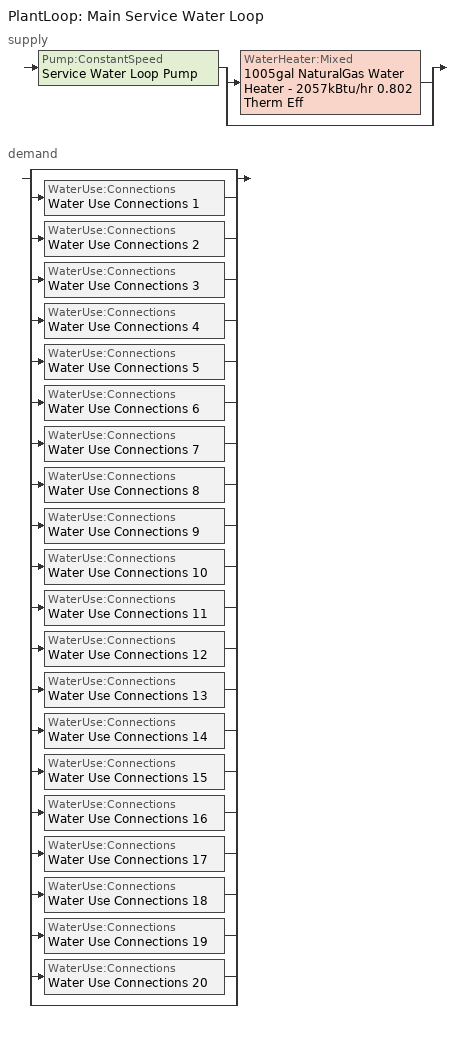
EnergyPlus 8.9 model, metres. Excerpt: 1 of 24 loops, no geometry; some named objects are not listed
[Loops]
PlantLoop 'Main Service Water Loop'
 supply: Pump:ConstantSpeed 'Service Water Loop Pump' > split
  | WaterHeater:Mixed '1005gal NaturalGas Water Heater - 2057kBtu/hr 0.802 Therm Eff'
  | bypass
 demand: split
  | bypass
  | WaterUse:Connections 'Water Use Connections 1'
  | WaterUse:Connections 'Water Use Connections 2'
  | WaterUse:Connections 'Water Use Connections 3'
  | WaterUse:Connections 'Water Use Connections 4'
  | WaterUse:Connections 'Water Use Connections 5'
  | WaterUse:Connections 'Water Use Connections 6'
  | WaterUse:Connections 'Water Use Connections 7'
  | WaterUse:Connections 'Water Use Connections 8'
  | WaterUse:Connections 'Water Use Connections 9'
  | WaterUse:Connections 'Water Use Connections 10'
  | WaterUse:Connections 'Water Use Connections 11'
  | WaterUse:Connections 'Water Use Connections 12'
  | WaterUse:Connections 'Water Use Connections 13'
  | WaterUse:Connections 'Water Use Connections 14'
  | WaterUse:Connections 'Water Use Connections 15'
  | WaterUse:Connections 'Water Use Connections 16'
  | WaterUse:Connections 'Water Use Connections 17'
  | WaterUse:Connections 'Water Use Connections 18'
  | WaterUse:Connections 'Water Use Connections 19'
  | WaterUse:Connections 'Water Use Connections 20'
  | bypass
[SetpointManager:Scheduled]
Service hot water setpoint manager: Control Variable=Temperature; Schedule=Service Water Loop Temp - 140F
[PlantLoop]
Main Service Water Loop: Fluid Type=Water; Plant Equipment Operation Scheme=Main Service Water Loop Operation Schemes; Maximum Loop Temperature {C}=60; Minimum Loop Temperature {C}=10; Maximum Loop Flow Rate {m3/s}=Autosize; Minimum Loop Flow Rate {m3/s}=0; Plant Loop Volume {m3}=Autocalculate; Load Distribution Scheme=Optimal; Plant Loop Demand Calculation Scheme=SingleSetpoint
[Sizing:Plant]
Main Service Water Loop: Loop Type=Heating; Design Loop Exit Temperature {C}=60; Loop Design Temperature Difference {deltaC}=5; Sizing Option=NonCoincident; Zone Timesteps in Averaging Window=1; Coincident Sizing Factor Mode=None
[Pump:ConstantSpeed]
Service Water Loop Pump: Design Flow Rate {m3/s}=Autosize; Design Pump Head {Pa}=1.37939e+06; Design Power Consumption {W}=Autosize; Motor Efficiency=0.895; Fraction of Motor Inefficiencies to Fluid Stream=0; Pump Control Type=Intermittent; Design Power Sizing Method=PowerPerFlowPerPressure; Design Electric Power per Unit Flow Rate {W/(m3/s)}=348701.1; Design Shaft Power per Unit Flow Rate per Unit Head=1.28205
[PlantEquipmentOperationSchemes]
Main Service Water Loop Operation Schemes: Control Scheme Object Type 1=PlantEquipmentOperation:HeatingLoad; Control Scheme Name 1=Main Service Water Loop Heating Operation Scheme; Control Scheme Schedule Name 1=Always On Discrete
[PlantEquipmentList]
Main Service Water Loop Heating Equipment List: WaterHeater:Mixed, 1005gal NaturalGas Water Heater - 2057kBtu/hr 0.802 Therm Eff
[PlantEquipmentOperation:HeatingLoad]
Main Service Water Loop Heating Operation Scheme: Load Range Lower Limit 1 {W}=0; Load Range Upper Limit 1 {W}=1000000000; Range Equipment List Name 1=Main Service Water Loop Heating Equipment List
[WaterHeater:Mixed]
1005gal NaturalGas Water Heater - 2057kBtu/hr 0.802 Therm Eff: Tank Volume {m3}=3.80568; Setpoint Temperature Schedule=Service Water Loop Temp - 140F; Deadband Temperature Difference {deltaC}=2; Maximum Temperature Limit {C}=82.2222; Heater Control Type=Cycle; Heater Maximum Capacity {W}=602773; Heater Ignition Minimum Flow Rate {m3/s}=0; Heater Ignition Delay {s}=0; Heater Fuel Type=NaturalGas; Heater Thermal Efficiency=0.802357; Part Load Factor Curve=SWH-EFFFPLR-NECB2011; Off Cycle Parasitic Fuel Consumption Rate {W}=20; Off Cycle Parasitic Fuel Type=NaturalGas; Off Cycle Parasitic Heat Fraction to Tank=0.8; On Cycle Parasitic Fuel Consumption Rate {W}=0; On Cycle Parasitic Fuel Type=NaturalGas; On Cycle Parasitic Heat Fraction to Tank=0; Ambient Temperature Indicator=Schedule; Ambient Temperature Schedule=Water Heater Ambient Temp Schedule - 70F; Off Cycle Loss Coefficient to Ambient Temperature {W/K}=36.5275; Off Cycle Loss Fraction to Zone=1; On Cycle Loss Coefficient to Ambient Temperature {W/K}=36.5275; On Cycle Loss Fraction to Zone=1; Use Side Effectiveness=1; Source Side Effectiveness=1; Use Side Design Flow Rate {m3/s}=Autosize; Source Side Design Flow Rate {m3/s}=Autosize; Indirect Water Heating Recovery Time {hr}=1.5; Source Side Flow Control Mode=IndirectHeatPrimarySetpoint
[WaterUse:Connections]
Name | Water Use Equipment Name 1
Water Use Connections 1 | Audience seating area permanent - other-sch-h-space function Service Water Use 0.47gal/min
Water Use Connections 2 | Audience seating area permanent - other-sch-i-space function Service Water Use 0.47gal/min
Water Use Connections 3 | Audience seating area permanent - other-sch-j-space function Service Water Use 0.47gal/min
Water Use Connections 4 | Audience seating area permanent - other-sch-k-space function Service Water Use 0.63gal/min
Water Use Connections 5 | Banking activity area and offices-space function Service Water Use 0.38gal/min
Water Use Connections 6 | Classroom/lecture hall/training room - penitentary-space function Service Water Use 1.37gal/min
Water Use Connections 7 | Classroom/lecture hall/training room other-space function Service Water Use 1.37gal/min
Water Use Connections 8 | Conference/meeting/multi-purpose room-space function Service Water Use 1.42gal/min
Water Use Connections 9 | Confinement cell-space function Service Water Use 2.05gal/min
Water Use Connections 10 | Copy/print room-space function Service Water Use 0.14gal/min
Water Use Connections 11 | Courtroom-space function Service Water Use 0.95gal/min
Water Use Connections 12 | Dining area - bar lounge/leisure dining-space function Service Water Use 1.89gal/min
Water Use Connections 13 | Dining area - cafeteria/fast food dining-space function Service Water Use 1.89gal/min
Water Use Connections 14 | Dining area - family dining-space function Service Water Use 1.89gal/min
Water Use Connections 15 | Dining area - other-space function Service Water Use 1.89gal/min
Water Use Connections 16 | Dining area - penitentiary-space function Service Water Use 1.89gal/min
Water Use Connections 17 | Dining area - space designed to ansi/ies rp-28 (used primarily by residents)-space function Service Water Use 2.53gal/min
Water Use Connections 18 | Dressing/fitting room - performing arts theatre-space function Service Water Use 0.28gal/min
Water Use Connections 19 | Emergency vehicle garage-space function Service Water Use 2.05gal/min
Water Use Connections 20 | Food preparation area-space function Service Water Use 0.95gal/min
[WaterUse:Equipment]
Name | Peak Flow Rate {m3/s} | Flow Rate Fraction Schedule | Target Temperature Schedule | Zone | Sensible Fraction Schedule | Latent Fraction Schedule
Audience seating area permanent - other-sch-h-space function Service Water Use 0.47gal/min | 2.98757e-05 | NECB-H-Service Water Heating | Schedule Ruleset 5 | Sp-Audience seating area permanent - other-sch-H-Space Function Sys-3 Flr-4 Sch-H HPlcmt-east ZN | Schedule Ruleset 3 | Schedule Ruleset 4
Audience seating area permanent - other-sch-i-space function Service Water Use 0.47gal/min | 2.98757e-05 | NECB-I-Service Water Heating | Schedule Ruleset 8 | Sp-Audience seating area permanent - other-sch-I-Space Function Sys-3 Flr-4 Sch-I HPlcmt-north ZN | Schedule Ruleset 6 | Schedule Ruleset 7
Audience seating area permanent - other-sch-j-space function Service Water Use 0.47gal/min | 2.98757e-05 | NECB-J-Service Water Heating | Schedule Ruleset 11 | Sp-Audience seating area permanent - other-sch-J-Space Function Sys-3 Flr-4 Sch-J HPlcmt-west ZN | Schedule Ruleset 9 | Schedule Ruleset 10
Audience seating area permanent - other-sch-k-space function Service Water Use 0.63gal/min | 3.98343e-05 | NECB-K-Service Water Heating | Schedule Ruleset 14 | Sp-Audience seating area permanent - other-sch-K-Space Function Sys-3 Flr-3 Sch-K HPlcmt-core ZN | Schedule Ruleset 12 | Schedule Ruleset 13
Banking activity area and offices-space function Service Water Use 0.38gal/min | 2.39006e-05 | NECB-A-Service Water Heating | Schedule Ruleset 17 | Sp-Banking activity area and offices-Space Function Sys-6 Flr-3 Sch-A HPlcmt-south ZN | Schedule Ruleset 15 | Schedule Ruleset 16
Classroom/lecture hall/training room - penitentary-space function Service Water Use 1.37gal/min | 8.63075e-05 | NECB-D-Service Water Heating | Schedule Ruleset 20 | Sp-Classroom/Lecture hall/Training room - Penitentary-Space Function Sys-3 Flr-3 Sch-D HPlcmt-north ZN | Schedule Ruleset 18 | Schedule Ruleset 19
Classroom/lecture hall/training room other-space function Service Water Use 1.37gal/min | 8.63075e-05 | NECB-D-Service Water Heating | Schedule Ruleset 23 | Sp-Classroom/Lecture hall/Training room other-Space Function Sys-3 Flr-3 Sch-D HPlcmt-west ZN | Schedule Ruleset 21 | Schedule Ruleset 22
Conference/meeting/multi-purpose room-space function Service Water Use 1.42gal/min | 8.96271e-05 | NECB-C-Service Water Heating | Schedule Ruleset 26 | Sp-Conference/Meeting/Multi-purpose room-Space Function Sys-3 Flr-4 Sch-C HPlcmt-south ZN | Schedule Ruleset 24 | Schedule Ruleset 25
Confinement cell-space function Service Water Use 2.05gal/min | 0.000129461 | NECB-G-Service Water Heating | Schedule Ruleset 29 | Sp-Confinement cell-Space Function Sys-3 Flr-3 Sch-G HPlcmt-east ZN | Schedule Ruleset 27 | Schedule Ruleset 28
Copy/print room-space function Service Water Use 0.14gal/min | 8.9627e-06 | NECB-A-Service Water Heating | Schedule Ruleset 32 | Sp-Copy/Print room-Space Function Sys-3 Flr-1 Sch-A HPlcmt-west ZN | Schedule Ruleset 30 | Schedule Ruleset 31
Courtroom-space function Service Water Use 0.95gal/min | 5.97514e-05 | NECB-A-Service Water Heating | Schedule Ruleset 35 | Sp-Courtroom-Space Function Sys-3 Flr-1 Sch-A HPlcmt-north ZN | Schedule Ruleset 33 | Schedule Ruleset 34
Dining area - bar lounge/leisure dining-space function Service Water Use 1.89gal/min | 0.000119503 | NECB-B-Service Water Heating | Schedule Ruleset 38 | Sp-Dining area - bar lounge/leisure dining-Space Function Sys-3 Flr-4 Sch-B HPlcmt-core ZN | Schedule Ruleset 36 | Schedule Ruleset 37
Dining area - cafeteria/fast food dining-space function Service Water Use 1.89gal/min | 0.000119503 | NECB-B-Service Water Heating | Schedule Ruleset 41 | Sp-Dining area - cafeteria/fast food dining-Space Function Sys-3 Flr-2 Sch-B HPlcmt-east ZN | Schedule Ruleset 39 | Schedule Ruleset 40
Dining area - family dining-space function Service Water Use 1.89gal/min | 0.000119503 | NECB-B-Service Water Heating | Schedule Ruleset 44 | Sp-Dining area - family dining-Space Function Sys-3 Flr-1 Sch-B HPlcmt-south ZN | Schedule Ruleset 42 | Schedule Ruleset 43
Dining area - other-space function Service Water Use 1.89gal/min | 0.000119503 | NECB-B-Service Water Heating | Schedule Ruleset 47 | Sp-Dining area - other-Space Function Sys-3 Flr-1 Sch-B HPlcmt-east ZN | Schedule Ruleset 45 | Schedule Ruleset 46
Dining area - penitentiary-space function Service Water Use 1.89gal/min | 0.000119503 | NECB-B-Service Water Heating | Schedule Ruleset 50 | Sp-Dining area - penitentiary-Space Function Sys-3 Flr-2 Sch-B HPlcmt-west ZN | Schedule Ruleset 48 | Schedule Ruleset 49
Dining area - space designed to ansi/ies rp-28 (used primarily by residents)-space function Service Water Use 2.53gal/min | 0.000159337 | NECB-B-Service Water Heating | Schedule Ruleset 53 | Sp-Dining area - space designed to ANSI/IES RP-28 (used primarily by residents)-Space Function Sys-3 Flr-2 Sch-B HPlcmt-core ZN | Schedule Ruleset 51 | Schedule Ruleset 52
Dressing/fitting room - performing arts theatre-space function Service Water Use 0.28gal/min | 1.77041e-05 | NECB-C-Service Water Heating | Schedule Ruleset 56 | Sp-Dressing/Fitting room - performing arts theatre-Space Function Sys-3 Flr-1 Sch-C HPlcmt-core ZN | Schedule Ruleset 54 | Schedule Ruleset 55
Emergency vehicle garage-space function Service Water Use 2.05gal/min | 0.000129461 | NECB-H-Service Water Heating | Schedule Ruleset 59 | Sp-Emergency vehicle garage-Space Function Sys-4 Flr-2 Sch-H HPlcmt-north ZN | Schedule Ruleset 57 | Schedule Ruleset 58
Food preparation area-space function Service Water Use 0.95gal/min | 5.97514e-05 | NECB-B-Service Water Heating | Schedule Ruleset 62 | Sp-Food preparation area-Space Function Sys-3 Flr-2 Sch-B HPlcmt-south ZN | Schedule Ruleset 60 | Schedule Ruleset 61
[Schedule:Day:Interval]
NECB-A-Service Water Heating Default; NECB-A-Service Water Heating Default|Wkdy Day: No, 07:00, 0.05, 08:00, 0.1, 10:00, 0.5, 16:00, 0.9, 17:00, 0.7, 18:00, 0.5, 19:00, 0.3, 22:00, 0.2, 24:00, 0.05
NECB-A-Service Water Heating Sat Day; NECB-A-Service Water Heating Sun|Hol Day; NECB-D-Service Water Heating Sat Day; NECB-D-Service Water Heating Sun|Hol Day; Schedule Day 11; Schedule Day 14; Schedule Day 17; Schedule Day 20; Schedule Day 23; Schedule Day 26; Schedule Day 29; Schedule Day 32; Schedule Day 35; Schedule Day 38; Schedule Day 41; Schedule Day 44; Schedule Day 47; Schedule Day 50; Schedule Day 53; Schedule Day 56; Schedule Day 59; Schedule Day 62; Schedule Day 65; Schedule Day 8: No, 24:00, 0.05
NECB-B-Service Water Heating Default; NECB-B-Service Water Heating Default|Wkdy Day: No, 01:00, 0.6, 02:00, 0.5, 09:00, 0.05, 11:00, 0.7, 12:00, 0.4, 13:00, 0.5, 15:00, 0.6, 16:00, 0.4, 18:00, 0.3, 19:00, 0.4, 20:00, 0.5, 22:00, 0.8, 24:00, 0.9
NECB-B-Service Water Heating Sat Day: No, 01:00, 0.7, 02:00, 0.6, 09:00, 0.05, 11:00, 0.7, 12:00, 0.4, 13:00, 0.5, 15:00, 0.6, 16:00, 0.4, 18:00, 0.3, 19:00, 0.4, 20:00, 0.5, 22:00, 0.8, 24:00, 0.9
NECB-B-Service Water Heating Sun|Hol Day: No, 01:00, 0.5, 02:00, 0.6, 09:00, 0.05, 11:00, 0.7, 12:00, 0.4, 13:00, 0.5, 15:00, 0.6, 16:00, 0.4, 18:00, 0.3, 19:00, 0.4, 20:00, 0.5, 22:00, 0.8, 24:00, 0.5
NECB-C-Service Water Heating Default; NECB-C-Service Water Heating Default|Wkdy Day: No, 08:00, 0.05, 09:00, 0.1, 10:00, 0.2, 11:00, 0.3, 12:00, 0.4, 16:00, 0.8, 17:00, 0.6, 18:00, 0.4, 19:00, 0.3, 21:00, 0.2, 24:00, 0.05
NECB-C-Service Water Heating Sat Day: No, 08:00, 0.05, 09:00, 0.1, 10:00, 0.2, 11:00, 0.3, 12:00, 0.5, 16:00, 0.9, 17:00, 0.7, 18:00, 0.5, 19:00, 0.3, 21:00, 0.2, 24:00, 0.05
NECB-C-Service Water Heating Sun|Hol Day: No, 08:00, 0.05, 09:00, 0.1, 10:00, 0.2, 11:00, 0.3, 12:00, 0.5, 17:00, 0.9, 18:00, 0.5, 19:00, 0.3, 24:00, 0.05
NECB-D-Service Water Heating Default; NECB-D-Service Water Heating Default|Wkdy Day: No, 08:00, 0.05, 10:00, 0.5, 16:00, 0.9, 17:00, 0.7, 18:00, 0.3, 21:00, 0.5, 22:00, 0.3, 24:00, 0.05
NECB-G-Service Water Heating Default; NECB-G-Service Water Heating Default|Wkdy Day: No, 01:00, 0.1, 06:00, 0.05, 07:00, 0.2, 08:00, 0.8, 09:00, 0.7, 10:00, 0.5, 11:00, 0.4, 14:00, 0.2, 15:00, 0.3, 17:00, 0.5, 19:00, 0.7, 21:00, 0.4, 23:00, 0.2, 24:00, 0.1
NECB-G-Service Water Heating Sat Day: No, 01:00, 0.1, 07:00, 0.05, 08:00, 0.2, 11:00, 0.5, 15:00, 0.3, 16:00, 0.7, 17:00, 0.9, 19:00, 0.7, 20:00, 0.6, 21:00, 0.5, 22:00, 0.4, 23:00, 0.3, 24:00, 0.2
NECB-G-Service Water Heating Sun|Hol Day: No, 01:00, 0.1, 08:00, 0.05, 09:00, 0.2, 11:00, 0.3, 13:00, 0.2, 14:00, 0.3, 15:00, 0.4, 16:00, 0.5, 17:00, 0.6, 18:00, 0.7, 19:00, 0.4, 20:00, 0.3, 24:00, 0.2
NECB-H-Service Water Heating Default; NECB-H-Service Water Heating Default|Wkdy Day; NECB-H-Service Water Heating Sat Day; NECB-H-Service Water Heating Sun|Hol Day: No, 24:00, 0.9
NECB-I-Service Water Heating Default; NECB-I-Service Water Heating Default|Wkdy Day: No, 01:00, 0.2, 15:00, 0.05, 18:00, 0.2, 19:00, 0.4, 22:00, 0.9, 23:00, 0.8, 24:00, 0.6
NECB-I-Service Water Heating Sat Day: No, 01:00, 0.2, 10:00, 0.05, 13:00, 0.2, 14:00, 0.4, 15:00, 0.8, 16:00, 0.9, 17:00, 0.8, 18:00, 0.6, 20:00, 0.4, 22:00, 0.9, 23:00, 0.8, 24:00, 0.6
NECB-I-Service Water Heating Sun|Hol Day: No, 08:00, 0.05, 09:00, 0.1, 10:00, 0.2, 12:00, 0.4, 13:00, 0.2, 14:00, 0.1, 24:00, 0.05
NECB-J-Service Water Heating Default; NECB-J-Service Water Heating Default|Wkdy Day: No, 05:00, 0.1, 06:00, 0.2, 07:00, 0.4, 21:00, 0.6, 22:00, 0.3, 24:00, 0.1
NECB-J-Service Water Heating Sat Day: No, 01:00, 0.5, 02:00, 0.3, 03:00, 0.2, 05:00, 0.1, 06:00, 0.2, 07:00, 0.4, 08:00, 0.5, 09:00, 0.8, 10:00, 0.6, 15:00, 0.5, 16:00, 0.4, 19:00, 0.3, 20:00, 0.5, 24:00, 0.7
NECB-J-Service Water Heating Sun|Hol Day: No, 01:00, 0.5, 02:00, 0.3, 03:00, 0.2, 05:00, 0.1, 06:00, 0.2, 08:00, 0.4, 09:00, 0.6, 10:00, 0.9, 11:00, 0.7, 14:00, 0.5, 15:00, 0.4, 19:00, 0.3, 20:00, 0.4, 24:00, 0.6
NECB-K-Service Water Heating Default; NECB-K-Service Water Heating Default|Wkdy Day; NECB-K-Service Water Heating Sat Day; NECB-K-Service Water Heating Sun|Hol Day: No, 24:00, 0
Schedule Day 10; Schedule Day 13; Schedule Day 16; Schedule Day 19; Schedule Day 22; Schedule Day 25; Schedule Day 28; Schedule Day 31; Schedule Day 34; Schedule Day 37; Schedule Day 40; Schedule Day 43; Schedule Day 46; Schedule Day 49; Schedule Day 52; Schedule Day 55; Schedule Day 58; Schedule Day 61; Schedule Day 64; Schedule Day 7: No, 24:00, 0.2
Schedule Day 12; Schedule Day 15; Schedule Day 18; Schedule Day 21; Schedule Day 24; Schedule Day 27; Schedule Day 30; Schedule Day 33; Schedule Day 36; Schedule Day 39; Schedule Day 42; Schedule Day 45; Schedule Day 48; Schedule Day 51; Schedule Day 54; Schedule Day 57; Schedule Day 60; Schedule Day 63; Schedule Day 66; Schedule Day 9; Service Water Loop Temp - 140F Default: No, 24:00, 60
Water Heater Ambient Temp Schedule - 70F Default: No, 24:00, 21.1111
[Schedule:Week:Daily]
NECB-A-Service Water Heating Week Rule - Jan1-Dec31: NECB-A-Service Water Heating Sun|Hol Day, NECB-A-Service Water Heating Default|Wkdy Day, NECB-A-Service Water Heating Default|Wkdy Day, NECB-A-Service Water Heating Default|Wkdy Day, NECB-A-Service Water Heating Default|Wkdy Day, NECB-A-Service Water Heating Default|Wkdy Day, NECB-A-Service Water Heating Sat Day, NECB-A-Service Water Heating Default, NECB-A-Service Water Heating Default, NECB-A-Service Water Heating Default, NECB-A-Service Water Heating Default, NECB-A-Service Water Heating Default
NECB-B-Service Water Heating Week Rule - Jan1-Dec31: NECB-B-Service Water Heating Sun|Hol Day, NECB-B-Service Water Heating Default|Wkdy Day, NECB-B-Service Water Heating Default|Wkdy Day, NECB-B-Service Water Heating Default|Wkdy Day, NECB-B-Service Water Heating Default|Wkdy Day, NECB-B-Service Water Heating Default|Wkdy Day, NECB-B-Service Water Heating Sat Day, NECB-B-Service Water Heating Default, NECB-B-Service Water Heating Default, NECB-B-Service Water Heating Default, NECB-B-Service Water Heating Default, NECB-B-Service Water Heating Default
NECB-C-Service Water Heating Week Rule - Jan1-Dec31: NECB-C-Service Water Heating Sun|Hol Day, NECB-C-Service Water Heating Default|Wkdy Day, NECB-C-Service Water Heating Default|Wkdy Day, NECB-C-Service Water Heating Default|Wkdy Day, NECB-C-Service Water Heating Default|Wkdy Day, NECB-C-Service Water Heating Default|Wkdy Day, NECB-C-Service Water Heating Sat Day, NECB-C-Service Water Heating Default, NECB-C-Service Water Heating Default, NECB-C-Service Water Heating Default, NECB-C-Service Water Heating Default, NECB-C-Service Water Heating Default
NECB-D-Service Water Heating Week Rule - Jan1-Dec31: NECB-D-Service Water Heating Sun|Hol Day, NECB-D-Service Water Heating Default|Wkdy Day, NECB-D-Service Water Heating Default|Wkdy Day, NECB-D-Service Water Heating Default|Wkdy Day, NECB-D-Service Water Heating Default|Wkdy Day, NECB-D-Service Water Heating Default|Wkdy Day, NECB-D-Service Water Heating Sat Day, NECB-D-Service Water Heating Default, NECB-D-Service Water Heating Default, NECB-D-Service Water Heating Default, NECB-D-Service Water Heating Default, NECB-D-Service Water Heating Default
NECB-G-Service Water Heating Week Rule - Jan1-Dec31: NECB-G-Service Water Heating Sun|Hol Day, NECB-G-Service Water Heating Default|Wkdy Day, NECB-G-Service Water Heating Default|Wkdy Day, NECB-G-Service Water Heating Default|Wkdy Day, NECB-G-Service Water Heating Default|Wkdy Day, NECB-G-Service Water Heating Default|Wkdy Day, NECB-G-Service Water Heating Sat Day, NECB-G-Service Water Heating Default, NECB-G-Service Water Heating Default, NECB-G-Service Water Heating Default, NECB-G-Service Water Heating Default, NECB-G-Service Water Heating Default
NECB-H-Service Water Heating Week Rule - Jan1-Dec31: NECB-H-Service Water Heating Sun|Hol Day, NECB-H-Service Water Heating Default|Wkdy Day, NECB-H-Service Water Heating Default|Wkdy Day, NECB-H-Service Water Heating Default|Wkdy Day, NECB-H-Service Water Heating Default|Wkdy Day, NECB-H-Service Water Heating Default|Wkdy Day, NECB-H-Service Water Heating Sat Day, NECB-H-Service Water Heating Default, NECB-H-Service Water Heating Default, NECB-H-Service Water Heating Default, NECB-H-Service Water Heating Default, NECB-H-Service Water Heating Default
NECB-I-Service Water Heating Week Rule - Jan1-Dec31: NECB-I-Service Water Heating Sun|Hol Day, NECB-I-Service Water Heating Default|Wkdy Day, NECB-I-Service Water Heating Default|Wkdy Day, NECB-I-Service Water Heating Default|Wkdy Day, NECB-I-Service Water Heating Default|Wkdy Day, NECB-I-Service Water Heating Default|Wkdy Day, NECB-I-Service Water Heating Sat Day, NECB-I-Service Water Heating Default, NECB-I-Service Water Heating Default, NECB-I-Service Water Heating Default, NECB-I-Service Water Heating Default, NECB-I-Service Water Heating Default
NECB-J-Service Water Heating Week Rule - Jan1-Dec31: NECB-J-Service Water Heating Sun|Hol Day, NECB-J-Service Water Heating Default|Wkdy Day, NECB-J-Service Water Heating Default|Wkdy Day, NECB-J-Service Water Heating Default|Wkdy Day, NECB-J-Service Water Heating Default|Wkdy Day, NECB-J-Service Water Heating Default|Wkdy Day, NECB-J-Service Water Heating Sat Day, NECB-J-Service Water Heating Default, NECB-J-Service Water Heating Default, NECB-J-Service Water Heating Default, NECB-J-Service Water Heating Default, NECB-J-Service Water Heating Default
NECB-K-Service Water Heating Week Rule - Jan1-Dec31: NECB-K-Service Water Heating Sun|Hol Day, NECB-K-Service Water Heating Default|Wkdy Day, NECB-K-Service Water Heating Default|Wkdy Day, NECB-K-Service Water Heating Default|Wkdy Day, NECB-K-Service Water Heating Default|Wkdy Day, NECB-K-Service Water Heating Default|Wkdy Day, NECB-K-Service Water Heating Sat Day, NECB-K-Service Water Heating Default, NECB-K-Service Water Heating Default, NECB-K-Service Water Heating Default, NECB-K-Service Water Heating Default, NECB-K-Service Water Heating Default
Schedule Ruleset 10 Week Rule - Jan1-Dec31: Schedule Day 14, Schedule Day 14, Schedule Day 14, Schedule Day 14, Schedule Day 14, Schedule Day 14, Schedule Day 14, Schedule Day 14, Schedule Day 14, Schedule Day 14, Schedule Day 14, Schedule Day 14
Schedule Ruleset 11 Week Rule - Jan1-Dec31: Schedule Day 15, Schedule Day 15, Schedule Day 15, Schedule Day 15, Schedule Day 15, Schedule Day 15, Schedule Day 15, Schedule Day 15, Schedule Day 15, Schedule Day 15, Schedule Day 15, Schedule Day 15
Schedule Ruleset 12 Week Rule - Jan1-Dec31: Schedule Day 16, Schedule Day 16, Schedule Day 16, Schedule Day 16, Schedule Day 16, Schedule Day 16, Schedule Day 16, Schedule Day 16, Schedule Day 16, Schedule Day 16, Schedule Day 16, Schedule Day 16
Schedule Ruleset 13 Week Rule - Jan1-Dec31: Schedule Day 17, Schedule Day 17, Schedule Day 17, Schedule Day 17, Schedule Day 17, Schedule Day 17, Schedule Day 17, Schedule Day 17, Schedule Day 17, Schedule Day 17, Schedule Day 17, Schedule Day 17
Schedule Ruleset 14 Week Rule - Jan1-Dec31: Schedule Day 18, Schedule Day 18, Schedule Day 18, Schedule Day 18, Schedule Day 18, Schedule Day 18, Schedule Day 18, Schedule Day 18, Schedule Day 18, Schedule Day 18, Schedule Day 18, Schedule Day 18
Schedule Ruleset 15 Week Rule - Jan1-Dec31: Schedule Day 19, Schedule Day 19, Schedule Day 19, Schedule Day 19, Schedule Day 19, Schedule Day 19, Schedule Day 19, Schedule Day 19, Schedule Day 19, Schedule Day 19, Schedule Day 19, Schedule Day 19
Schedule Ruleset 16 Week Rule - Jan1-Dec31: Schedule Day 20, Schedule Day 20, Schedule Day 20, Schedule Day 20, Schedule Day 20, Schedule Day 20, Schedule Day 20, Schedule Day 20, Schedule Day 20, Schedule Day 20, Schedule Day 20, Schedule Day 20
Schedule Ruleset 17 Week Rule - Jan1-Dec31: Schedule Day 21, Schedule Day 21, Schedule Day 21, Schedule Day 21, Schedule Day 21, Schedule Day 21, Schedule Day 21, Schedule Day 21, Schedule Day 21, Schedule Day 21, Schedule Day 21, Schedule Day 21
Schedule Ruleset 18 Week Rule - Jan1-Dec31: Schedule Day 22, Schedule Day 22, Schedule Day 22, Schedule Day 22, Schedule Day 22, Schedule Day 22, Schedule Day 22, Schedule Day 22, Schedule Day 22, Schedule Day 22, Schedule Day 22, Schedule Day 22
Schedule Ruleset 19 Week Rule - Jan1-Dec31: Schedule Day 23, Schedule Day 23, Schedule Day 23, Schedule Day 23, Schedule Day 23, Schedule Day 23, Schedule Day 23, Schedule Day 23, Schedule Day 23, Schedule Day 23, Schedule Day 23, Schedule Day 23
Schedule Ruleset 20 Week Rule - Jan1-Dec31: Schedule Day 24, Schedule Day 24, Schedule Day 24, Schedule Day 24, Schedule Day 24, Schedule Day 24, Schedule Day 24, Schedule Day 24, Schedule Day 24, Schedule Day 24, Schedule Day 24, Schedule Day 24
Schedule Ruleset 21 Week Rule - Jan1-Dec31: Schedule Day 25, Schedule Day 25, Schedule Day 25, Schedule Day 25, Schedule Day 25, Schedule Day 25, Schedule Day 25, Schedule Day 25, Schedule Day 25, Schedule Day 25, Schedule Day 25, Schedule Day 25
Schedule Ruleset 22 Week Rule - Jan1-Dec31: Schedule Day 26, Schedule Day 26, Schedule Day 26, Schedule Day 26, Schedule Day 26, Schedule Day 26, Schedule Day 26, Schedule Day 26, Schedule Day 26, Schedule Day 26, Schedule Day 26, Schedule Day 26
Schedule Ruleset 23 Week Rule - Jan1-Dec31: Schedule Day 27, Schedule Day 27, Schedule Day 27, Schedule Day 27, Schedule Day 27, Schedule Day 27, Schedule Day 27, Schedule Day 27, Schedule Day 27, Schedule Day 27, Schedule Day 27, Schedule Day 27
Schedule Ruleset 24 Week Rule - Jan1-Dec31: Schedule Day 28, Schedule Day 28, Schedule Day 28, Schedule Day 28, Schedule Day 28, Schedule Day 28, Schedule Day 28, Schedule Day 28, Schedule Day 28, Schedule Day 28, Schedule Day 28, Schedule Day 28
Schedule Ruleset 25 Week Rule - Jan1-Dec31: Schedule Day 29, Schedule Day 29, Schedule Day 29, Schedule Day 29, Schedule Day 29, Schedule Day 29, Schedule Day 29, Schedule Day 29, Schedule Day 29, Schedule Day 29, Schedule Day 29, Schedule Day 29
Schedule Ruleset 26 Week Rule - Jan1-Dec31: Schedule Day 30, Schedule Day 30, Schedule Day 30, Schedule Day 30, Schedule Day 30, Schedule Day 30, Schedule Day 30, Schedule Day 30, Schedule Day 30, Schedule Day 30, Schedule Day 30, Schedule Day 30
Schedule Ruleset 27 Week Rule - Jan1-Dec31: Schedule Day 31, Schedule Day 31, Schedule Day 31, Schedule Day 31, Schedule Day 31, Schedule Day 31, Schedule Day 31, Schedule Day 31, Schedule Day 31, Schedule Day 31, Schedule Day 31, Schedule Day 31
Schedule Ruleset 28 Week Rule - Jan1-Dec31: Schedule Day 32, Schedule Day 32, Schedule Day 32, Schedule Day 32, Schedule Day 32, Schedule Day 32, Schedule Day 32, Schedule Day 32, Schedule Day 32, Schedule Day 32, Schedule Day 32, Schedule Day 32
Schedule Ruleset 29 Week Rule - Jan1-Dec31: Schedule Day 33, Schedule Day 33, Schedule Day 33, Schedule Day 33, Schedule Day 33, Schedule Day 33, Schedule Day 33, Schedule Day 33, Schedule Day 33, Schedule Day 33, Schedule Day 33, Schedule Day 33
Schedule Ruleset 3 Week Rule - Jan1-Dec31: Schedule Day 7, Schedule Day 7, Schedule Day 7, Schedule Day 7, Schedule Day 7, Schedule Day 7, Schedule Day 7, Schedule Day 7, Schedule Day 7, Schedule Day 7, Schedule Day 7, Schedule Day 7
Schedule Ruleset 30 Week Rule - Jan1-Dec31: Schedule Day 34, Schedule Day 34, Schedule Day 34, Schedule Day 34, Schedule Day 34, Schedule Day 34, Schedule Day 34, Schedule Day 34, Schedule Day 34, Schedule Day 34, Schedule Day 34, Schedule Day 34
Schedule Ruleset 31 Week Rule - Jan1-Dec31: Schedule Day 35, Schedule Day 35, Schedule Day 35, Schedule Day 35, Schedule Day 35, Schedule Day 35, Schedule Day 35, Schedule Day 35, Schedule Day 35, Schedule Day 35, Schedule Day 35, Schedule Day 35
Schedule Ruleset 32 Week Rule - Jan1-Dec31: Schedule Day 36, Schedule Day 36, Schedule Day 36, Schedule Day 36, Schedule Day 36, Schedule Day 36, Schedule Day 36, Schedule Day 36, Schedule Day 36, Schedule Day 36, Schedule Day 36, Schedule Day 36
Schedule Ruleset 33 Week Rule - Jan1-Dec31: Schedule Day 37, Schedule Day 37, Schedule Day 37, Schedule Day 37, Schedule Day 37, Schedule Day 37, Schedule Day 37, Schedule Day 37, Schedule Day 37, Schedule Day 37, Schedule Day 37, Schedule Day 37
Schedule Ruleset 34 Week Rule - Jan1-Dec31: Schedule Day 38, Schedule Day 38, Schedule Day 38, Schedule Day 38, Schedule Day 38, Schedule Day 38, Schedule Day 38, Schedule Day 38, Schedule Day 38, Schedule Day 38, Schedule Day 38, Schedule Day 38
Schedule Ruleset 35 Week Rule - Jan1-Dec31: Schedule Day 39, Schedule Day 39, Schedule Day 39, Schedule Day 39, Schedule Day 39, Schedule Day 39, Schedule Day 39, Schedule Day 39, Schedule Day 39, Schedule Day 39, Schedule Day 39, Schedule Day 39
Schedule Ruleset 36 Week Rule - Jan1-Dec31: Schedule Day 40, Schedule Day 40, Schedule Day 40, Schedule Day 40, Schedule Day 40, Schedule Day 40, Schedule Day 40, Schedule Day 40, Schedule Day 40, Schedule Day 40, Schedule Day 40, Schedule Day 40
Schedule Ruleset 37 Week Rule - Jan1-Dec31: Schedule Day 41, Schedule Day 41, Schedule Day 41, Schedule Day 41, Schedule Day 41, Schedule Day 41, Schedule Day 41, Schedule Day 41, Schedule Day 41, Schedule Day 41, Schedule Day 41, Schedule Day 41
Schedule Ruleset 38 Week Rule - Jan1-Dec31: Schedule Day 42, Schedule Day 42, Schedule Day 42, Schedule Day 42, Schedule Day 42, Schedule Day 42, Schedule Day 42, Schedule Day 42, Schedule Day 42, Schedule Day 42, Schedule Day 42, Schedule Day 42
Schedule Ruleset 39 Week Rule - Jan1-Dec31: Schedule Day 43, Schedule Day 43, Schedule Day 43, Schedule Day 43, Schedule Day 43, Schedule Day 43, Schedule Day 43, Schedule Day 43, Schedule Day 43, Schedule Day 43, Schedule Day 43, Schedule Day 43
Schedule Ruleset 4 Week Rule - Jan1-Dec31: Schedule Day 8, Schedule Day 8, Schedule Day 8, Schedule Day 8, Schedule Day 8, Schedule Day 8, Schedule Day 8, Schedule Day 8, Schedule Day 8, Schedule Day 8, Schedule Day 8, Schedule Day 8
Schedule Ruleset 40 Week Rule - Jan1-Dec31: Schedule Day 44, Schedule Day 44, Schedule Day 44, Schedule Day 44, Schedule Day 44, Schedule Day 44, Schedule Day 44, Schedule Day 44, Schedule Day 44, Schedule Day 44, Schedule Day 44, Schedule Day 44
Schedule Ruleset 41 Week Rule - Jan1-Dec31: Schedule Day 45, Schedule Day 45, Schedule Day 45, Schedule Day 45, Schedule Day 45, Schedule Day 45, Schedule Day 45, Schedule Day 45, Schedule Day 45, Schedule Day 45, Schedule Day 45, Schedule Day 45
Schedule Ruleset 42 Week Rule - Jan1-Dec31: Schedule Day 46, Schedule Day 46, Schedule Day 46, Schedule Day 46, Schedule Day 46, Schedule Day 46, Schedule Day 46, Schedule Day 46, Schedule Day 46, Schedule Day 46, Schedule Day 46, Schedule Day 46
Schedule Ruleset 43 Week Rule - Jan1-Dec31: Schedule Day 47, Schedule Day 47, Schedule Day 47, Schedule Day 47, Schedule Day 47, Schedule Day 47, Schedule Day 47, Schedule Day 47, Schedule Day 47, Schedule Day 47, Schedule Day 47, Schedule Day 47
Schedule Ruleset 44 Week Rule - Jan1-Dec31: Schedule Day 48, Schedule Day 48, Schedule Day 48, Schedule Day 48, Schedule Day 48, Schedule Day 48, Schedule Day 48, Schedule Day 48, Schedule Day 48, Schedule Day 48, Schedule Day 48, Schedule Day 48
Schedule Ruleset 45 Week Rule - Jan1-Dec31: Schedule Day 49, Schedule Day 49, Schedule Day 49, Schedule Day 49, Schedule Day 49, Schedule Day 49, Schedule Day 49, Schedule Day 49, Schedule Day 49, Schedule Day 49, Schedule Day 49, Schedule Day 49
Schedule Ruleset 46 Week Rule - Jan1-Dec31: Schedule Day 50, Schedule Day 50, Schedule Day 50, Schedule Day 50, Schedule Day 50, Schedule Day 50, Schedule Day 50, Schedule Day 50, Schedule Day 50, Schedule Day 50, Schedule Day 50, Schedule Day 50
Schedule Ruleset 47 Week Rule - Jan1-Dec31: Schedule Day 51, Schedule Day 51, Schedule Day 51, Schedule Day 51, Schedule Day 51, Schedule Day 51, Schedule Day 51, Schedule Day 51, Schedule Day 51, Schedule Day 51, Schedule Day 51, Schedule Day 51
Schedule Ruleset 48 Week Rule - Jan1-Dec31: Schedule Day 52, Schedule Day 52, Schedule Day 52, Schedule Day 52, Schedule Day 52, Schedule Day 52, Schedule Day 52, Schedule Day 52, Schedule Day 52, Schedule Day 52, Schedule Day 52, Schedule Day 52
Schedule Ruleset 49 Week Rule - Jan1-Dec31: Schedule Day 53, Schedule Day 53, Schedule Day 53, Schedule Day 53, Schedule Day 53, Schedule Day 53, Schedule Day 53, Schedule Day 53, Schedule Day 53, Schedule Day 53, Schedule Day 53, Schedule Day 53
Schedule Ruleset 5 Week Rule - Jan1-Dec31: Schedule Day 9, Schedule Day 9, Schedule Day 9, Schedule Day 9, Schedule Day 9, Schedule Day 9, Schedule Day 9, Schedule Day 9, Schedule Day 9, Schedule Day 9, Schedule Day 9, Schedule Day 9
Schedule Ruleset 50 Week Rule - Jan1-Dec31: Schedule Day 54, Schedule Day 54, Schedule Day 54, Schedule Day 54, Schedule Day 54, Schedule Day 54, Schedule Day 54, Schedule Day 54, Schedule Day 54, Schedule Day 54, Schedule Day 54, Schedule Day 54
Schedule Ruleset 51 Week Rule - Jan1-Dec31: Schedule Day 55, Schedule Day 55, Schedule Day 55, Schedule Day 55, Schedule Day 55, Schedule Day 55, Schedule Day 55, Schedule Day 55, Schedule Day 55, Schedule Day 55, Schedule Day 55, Schedule Day 55
Schedule Ruleset 52 Week Rule - Jan1-Dec31: Schedule Day 56, Schedule Day 56, Schedule Day 56, Schedule Day 56, Schedule Day 56, Schedule Day 56, Schedule Day 56, Schedule Day 56, Schedule Day 56, Schedule Day 56, Schedule Day 56, Schedule Day 56
Schedule Ruleset 53 Week Rule - Jan1-Dec31: Schedule Day 57, Schedule Day 57, Schedule Day 57, Schedule Day 57, Schedule Day 57, Schedule Day 57, Schedule Day 57, Schedule Day 57, Schedule Day 57, Schedule Day 57, Schedule Day 57, Schedule Day 57
Schedule Ruleset 54 Week Rule - Jan1-Dec31: Schedule Day 58, Schedule Day 58, Schedule Day 58, Schedule Day 58, Schedule Day 58, Schedule Day 58, Schedule Day 58, Schedule Day 58, Schedule Day 58, Schedule Day 58, Schedule Day 58, Schedule Day 58
Schedule Ruleset 55 Week Rule - Jan1-Dec31: Schedule Day 59, Schedule Day 59, Schedule Day 59, Schedule Day 59, Schedule Day 59, Schedule Day 59, Schedule Day 59, Schedule Day 59, Schedule Day 59, Schedule Day 59, Schedule Day 59, Schedule Day 59
Schedule Ruleset 56 Week Rule - Jan1-Dec31: Schedule Day 60, Schedule Day 60, Schedule Day 60, Schedule Day 60, Schedule Day 60, Schedule Day 60, Schedule Day 60, Schedule Day 60, Schedule Day 60, Schedule Day 60, Schedule Day 60, Schedule Day 60
Schedule Ruleset 57 Week Rule - Jan1-Dec31: Schedule Day 61, Schedule Day 61, Schedule Day 61, Schedule Day 61, Schedule Day 61, Schedule Day 61, Schedule Day 61, Schedule Day 61, Schedule Day 61, Schedule Day 61, Schedule Day 61, Schedule Day 61
Schedule Ruleset 58 Week Rule - Jan1-Dec31: Schedule Day 62, Schedule Day 62, Schedule Day 62, Schedule Day 62, Schedule Day 62, Schedule Day 62, Schedule Day 62, Schedule Day 62, Schedule Day 62, Schedule Day 62, Schedule Day 62, Schedule Day 62
Schedule Ruleset 59 Week Rule - Jan1-Dec31: Schedule Day 63, Schedule Day 63, Schedule Day 63, Schedule Day 63, Schedule Day 63, Schedule Day 63, Schedule Day 63, Schedule Day 63, Schedule Day 63, Schedule Day 63, Schedule Day 63, Schedule Day 63
Schedule Ruleset 6 Week Rule - Jan1-Dec31: Schedule Day 10, Schedule Day 10, Schedule Day 10, Schedule Day 10, Schedule Day 10, Schedule Day 10, Schedule Day 10, Schedule Day 10, Schedule Day 10, Schedule Day 10, Schedule Day 10, Schedule Day 10
Schedule Ruleset 60 Week Rule - Jan1-Dec31: Schedule Day 64, Schedule Day 64, Schedule Day 64, Schedule Day 64, Schedule Day 64, Schedule Day 64, Schedule Day 64, Schedule Day 64, Schedule Day 64, Schedule Day 64, Schedule Day 64, Schedule Day 64
Schedule Ruleset 61 Week Rule - Jan1-Dec31: Schedule Day 65, Schedule Day 65, Schedule Day 65, Schedule Day 65, Schedule Day 65, Schedule Day 65, Schedule Day 65, Schedule Day 65, Schedule Day 65, Schedule Day 65, Schedule Day 65, Schedule Day 65
Schedule Ruleset 62 Week Rule - Jan1-Dec31: Schedule Day 66, Schedule Day 66, Schedule Day 66, Schedule Day 66, Schedule Day 66, Schedule Day 66, Schedule Day 66, Schedule Day 66, Schedule Day 66, Schedule Day 66, Schedule Day 66, Schedule Day 66
Schedule Ruleset 7 Week Rule - Jan1-Dec31: Schedule Day 11, Schedule Day 11, Schedule Day 11, Schedule Day 11, Schedule Day 11, Schedule Day 11, Schedule Day 11, Schedule Day 11, Schedule Day 11, Schedule Day 11, Schedule Day 11, Schedule Day 11
Schedule Ruleset 8 Week Rule - Jan1-Dec31: Schedule Day 12, Schedule Day 12, Schedule Day 12, Schedule Day 12, Schedule Day 12, Schedule Day 12, Schedule Day 12, Schedule Day 12, Schedule Day 12, Schedule Day 12, Schedule Day 12, Schedule Day 12
Schedule Ruleset 9 Week Rule - Jan1-Dec31: Schedule Day 13, Schedule Day 13, Schedule Day 13, Schedule Day 13, Schedule Day 13, Schedule Day 13, Schedule Day 13, Schedule Day 13, Schedule Day 13, Schedule Day 13, Schedule Day 13, Schedule Day 13
Service Water Loop Temp - 140F Week Rule - Jan1-Dec31: Service Water Loop Temp - 140F Default, Service Water Loop Temp - 140F Default, Service Water Loop Temp - 140F Default, Service Water Loop Temp - 140F Default, Service Water Loop Temp - 140F Default, Service Water Loop Temp - 140F Default, Service Water Loop Temp - 140F Default, Service Water Loop Temp - 140F Default, Service Water Loop Temp - 140F Default, Service Water Loop Temp - 140F Default, Service Water Loop Temp - 140F Default, Service Water Loop Temp - 140F Default
Water Heater Ambient Temp Schedule - 70F Week Rule - Jan1-Dec31: Water Heater Ambient Temp Schedule - 70F Default, Water Heater Ambient Temp Schedule - 70F Default, Water Heater Ambient Temp Schedule - 70F Default, Water Heater Ambient Temp Schedule - 70F Default, Water Heater Ambient Temp Schedule - 70F Default, Water Heater Ambient Temp Schedule - 70F Default, Water Heater Ambient Temp Schedule - 70F Default, Water Heater Ambient Temp Schedule - 70F Default, Water Heater Ambient Temp Schedule - 70F Default, Water Heater Ambient Temp Schedule - 70F Default, Water Heater Ambient Temp Schedule - 70F Default, Water Heater Ambient Temp Schedule - 70F Default
[Schedule:Year]
NECB-A-Service Water Heating: NECB-A-Service Water Heating Week Rule - Jan1-Dec31, 1, 1, 12, 31
NECB-B-Service Water Heating: NECB-B-Service Water Heating Week Rule - Jan1-Dec31, 1, 1, 12, 31
NECB-C-Service Water Heating: NECB-C-Service Water Heating Week Rule - Jan1-Dec31, 1, 1, 12, 31
NECB-D-Service Water Heating: NECB-D-Service Water Heating Week Rule - Jan1-Dec31, 1, 1, 12, 31
NECB-G-Service Water Heating: NECB-G-Service Water Heating Week Rule - Jan1-Dec31, 1, 1, 12, 31
NECB-H-Service Water Heating: NECB-H-Service Water Heating Week Rule - Jan1-Dec31, 1, 1, 12, 31
NECB-I-Service Water Heating: NECB-I-Service Water Heating Week Rule - Jan1-Dec31, 1, 1, 12, 31
NECB-J-Service Water Heating: NECB-J-Service Water Heating Week Rule - Jan1-Dec31, 1, 1, 12, 31
NECB-K-Service Water Heating: NECB-K-Service Water Heating Week Rule - Jan1-Dec31, 1, 1, 12, 31
Schedule Ruleset 10: Schedule Ruleset 10 Week Rule - Jan1-Dec31, 1, 1, 12, 31
Schedule Ruleset 11: Schedule Ruleset 11 Week Rule - Jan1-Dec31, 1, 1, 12, 31
Schedule Ruleset 12: Schedule Ruleset 12 Week Rule - Jan1-Dec31, 1, 1, 12, 31
Schedule Ruleset 13: Schedule Ruleset 13 Week Rule - Jan1-Dec31, 1, 1, 12, 31
Schedule Ruleset 14: Schedule Ruleset 14 Week Rule - Jan1-Dec31, 1, 1, 12, 31
Schedule Ruleset 15: Schedule Ruleset 15 Week Rule - Jan1-Dec31, 1, 1, 12, 31
Schedule Ruleset 16: Schedule Ruleset 16 Week Rule - Jan1-Dec31, 1, 1, 12, 31
Schedule Ruleset 17: Schedule Ruleset 17 Week Rule - Jan1-Dec31, 1, 1, 12, 31
Schedule Ruleset 18: Schedule Ruleset 18 Week Rule - Jan1-Dec31, 1, 1, 12, 31
Schedule Ruleset 19: Schedule Ruleset 19 Week Rule - Jan1-Dec31, 1, 1, 12, 31
Schedule Ruleset 20: Schedule Ruleset 20 Week Rule - Jan1-Dec31, 1, 1, 12, 31
Schedule Ruleset 21: Schedule Ruleset 21 Week Rule - Jan1-Dec31, 1, 1, 12, 31
Schedule Ruleset 22: Schedule Ruleset 22 Week Rule - Jan1-Dec31, 1, 1, 12, 31
Schedule Ruleset 23: Schedule Ruleset 23 Week Rule - Jan1-Dec31, 1, 1, 12, 31
Schedule Ruleset 24: Schedule Ruleset 24 Week Rule - Jan1-Dec31, 1, 1, 12, 31
Schedule Ruleset 25: Schedule Ruleset 25 Week Rule - Jan1-Dec31, 1, 1, 12, 31
Schedule Ruleset 26: Schedule Ruleset 26 Week Rule - Jan1-Dec31, 1, 1, 12, 31
Schedule Ruleset 27: Schedule Ruleset 27 Week Rule - Jan1-Dec31, 1, 1, 12, 31
Schedule Ruleset 28: Schedule Ruleset 28 Week Rule - Jan1-Dec31, 1, 1, 12, 31
Schedule Ruleset 29: Schedule Ruleset 29 Week Rule - Jan1-Dec31, 1, 1, 12, 31
Schedule Ruleset 3: Schedule Ruleset 3 Week Rule - Jan1-Dec31, 1, 1, 12, 31
Schedule Ruleset 30: Schedule Ruleset 30 Week Rule - Jan1-Dec31, 1, 1, 12, 31
Schedule Ruleset 31: Schedule Ruleset 31 Week Rule - Jan1-Dec31, 1, 1, 12, 31
Schedule Ruleset 32: Schedule Ruleset 32 Week Rule - Jan1-Dec31, 1, 1, 12, 31
Schedule Ruleset 33: Schedule Ruleset 33 Week Rule - Jan1-Dec31, 1, 1, 12, 31
Schedule Ruleset 34: Schedule Ruleset 34 Week Rule - Jan1-Dec31, 1, 1, 12, 31
Schedule Ruleset 35: Schedule Ruleset 35 Week Rule - Jan1-Dec31, 1, 1, 12, 31
Schedule Ruleset 36: Schedule Ruleset 36 Week Rule - Jan1-Dec31, 1, 1, 12, 31
Schedule Ruleset 37: Schedule Ruleset 37 Week Rule - Jan1-Dec31, 1, 1, 12, 31
Schedule Ruleset 38: Schedule Ruleset 38 Week Rule - Jan1-Dec31, 1, 1, 12, 31
Schedule Ruleset 39: Schedule Ruleset 39 Week Rule - Jan1-Dec31, 1, 1, 12, 31
Schedule Ruleset 4: Schedule Ruleset 4 Week Rule - Jan1-Dec31, 1, 1, 12, 31
Schedule Ruleset 40: Schedule Ruleset 40 Week Rule - Jan1-Dec31, 1, 1, 12, 31
Schedule Ruleset 41: Schedule Ruleset 41 Week Rule - Jan1-Dec31, 1, 1, 12, 31
Schedule Ruleset 42: Schedule Ruleset 42 Week Rule - Jan1-Dec31, 1, 1, 12, 31
Schedule Ruleset 43: Schedule Ruleset 43 Week Rule - Jan1-Dec31, 1, 1, 12, 31
Schedule Ruleset 44: Schedule Ruleset 44 Week Rule - Jan1-Dec31, 1, 1, 12, 31
Schedule Ruleset 45: Schedule Ruleset 45 Week Rule - Jan1-Dec31, 1, 1, 12, 31
Schedule Ruleset 46: Schedule Ruleset 46 Week Rule - Jan1-Dec31, 1, 1, 12, 31
Schedule Ruleset 47: Schedule Ruleset 47 Week Rule - Jan1-Dec31, 1, 1, 12, 31
Schedule Ruleset 48: Schedule Ruleset 48 Week Rule - Jan1-Dec31, 1, 1, 12, 31
Schedule Ruleset 49: Schedule Ruleset 49 Week Rule - Jan1-Dec31, 1, 1, 12, 31
Schedule Ruleset 5: Schedule Ruleset 5 Week Rule - Jan1-Dec31, 1, 1, 12, 31
Schedule Ruleset 50: Schedule Ruleset 50 Week Rule - Jan1-Dec31, 1, 1, 12, 31
Schedule Ruleset 51: Schedule Ruleset 51 Week Rule - Jan1-Dec31, 1, 1, 12, 31
Schedule Ruleset 52: Schedule Ruleset 52 Week Rule - Jan1-Dec31, 1, 1, 12, 31
Schedule Ruleset 53: Schedule Ruleset 53 Week Rule - Jan1-Dec31, 1, 1, 12, 31
Schedule Ruleset 54: Schedule Ruleset 54 Week Rule - Jan1-Dec31, 1, 1, 12, 31
Schedule Ruleset 55: Schedule Ruleset 55 Week Rule - Jan1-Dec31, 1, 1, 12, 31
Schedule Ruleset 56: Schedule Ruleset 56 Week Rule - Jan1-Dec31, 1, 1, 12, 31
Schedule Ruleset 57: Schedule Ruleset 57 Week Rule - Jan1-Dec31, 1, 1, 12, 31
Schedule Ruleset 58: Schedule Ruleset 58 Week Rule - Jan1-Dec31, 1, 1, 12, 31
Schedule Ruleset 59: Schedule Ruleset 59 Week Rule - Jan1-Dec31, 1, 1, 12, 31
Schedule Ruleset 6: Schedule Ruleset 6 Week Rule - Jan1-Dec31, 1, 1, 12, 31
Schedule Ruleset 60: Schedule Ruleset 60 Week Rule - Jan1-Dec31, 1, 1, 12, 31
Schedule Ruleset 61: Schedule Ruleset 61 Week Rule - Jan1-Dec31, 1, 1, 12, 31
Schedule Ruleset 62: Schedule Ruleset 62 Week Rule - Jan1-Dec31, 1, 1, 12, 31
Schedule Ruleset 7: Schedule Ruleset 7 Week Rule - Jan1-Dec31, 1, 1, 12, 31
Schedule Ruleset 8: Schedule Ruleset 8 Week Rule - Jan1-Dec31, 1, 1, 12, 31
Schedule Ruleset 9: Schedule Ruleset 9 Week Rule - Jan1-Dec31, 1, 1, 12, 31
Service Water Loop Temp - 140F: Service Water Loop Temp - 140F Week Rule - Jan1-Dec31, 1, 1, 12, 31
Water Heater Ambient Temp Schedule - 70F: Water Heater Ambient Temp Schedule - 70F Week Rule - Jan1-Dec31, 1, 1, 12, 31
[Schedule:Constant]
Always On Discrete: Hourly Value=1
[Curve:Cubic]
SWH-EFFFPLR-NECB2011: Coefficient1 Constant=0.7576; Coefficient2 x=1.0071; Coefficient3 x**2=-1.4443; Coefficient4 x**3=0.6844; Minimum Value of x {BasedOnField A2}=0; Maximum Value of x {BasedOnField A2}=1
